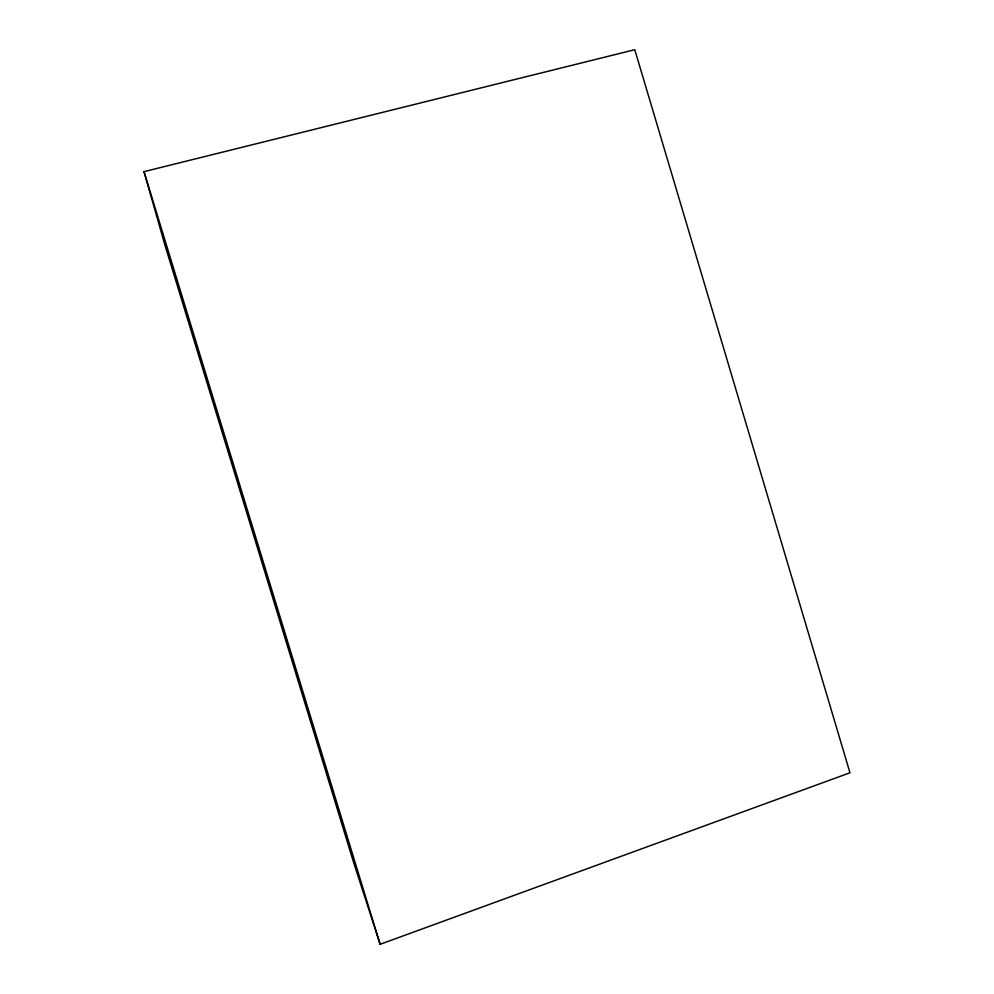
<?xml version="1.0" encoding="UTF-8"?>
<svg xmlns="http://www.w3.org/2000/svg" width="994" height="994" viewBox="0 0 994 994"><rect width="100%" height="100%" fill="white"/><g stroke="black" fill="none" stroke-linecap="round" stroke-linejoin="round"><path stroke-width="1.49" d="M380.118 944.3L849.982 772.773L634.781 49.7L144.018 171.651L164.942 245.12L353.442 861.935L380.118 944.3L144.018 171.651"/></g></svg>
